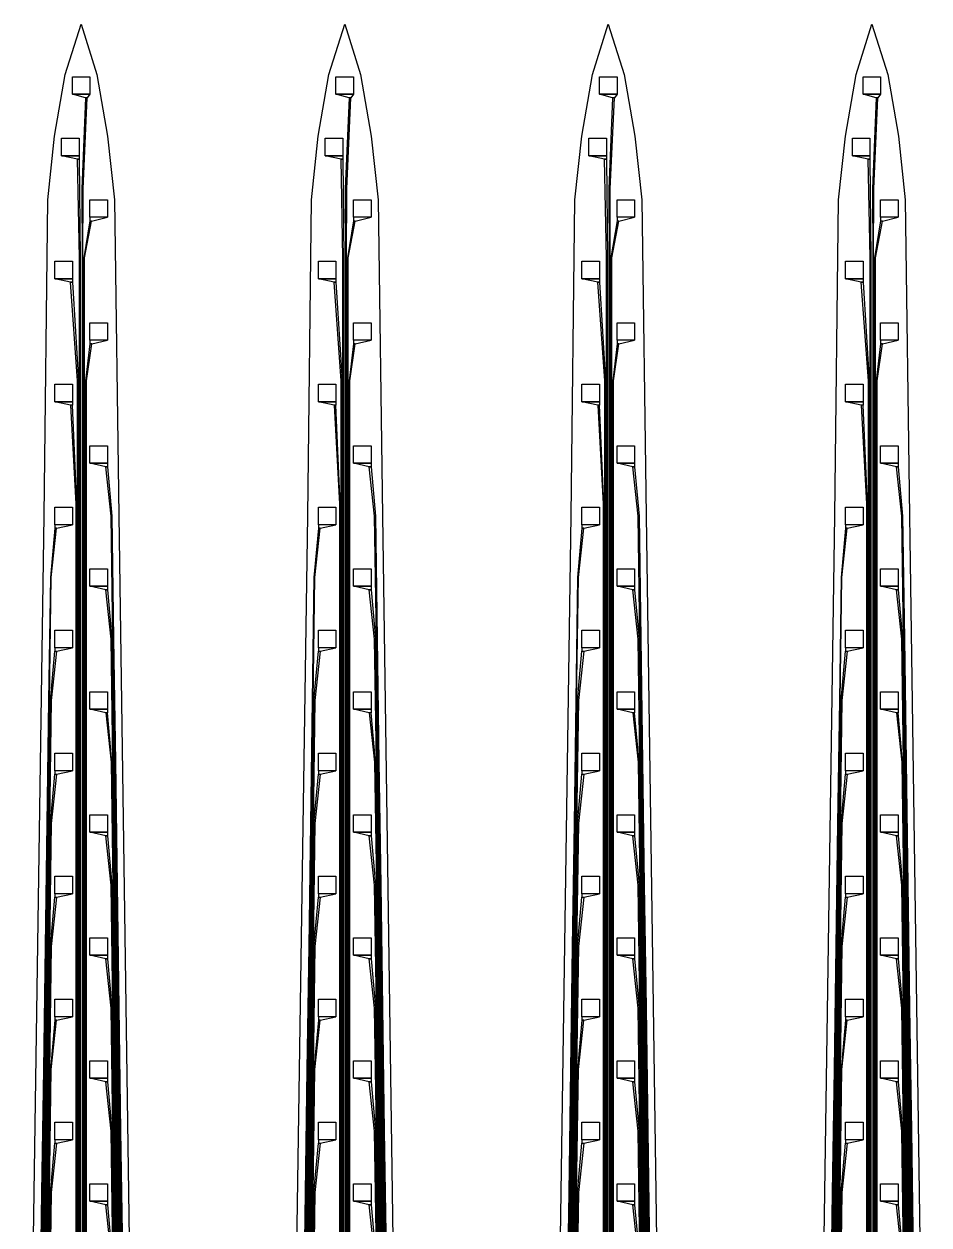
# Model space of a CAD drawing. Header units: inches. Extents: x 106592 to 209533, y 57057 to 74911.
# Drawn here: x 167064 to 167579, y 70624 to 71307 of the extents above; entities that cross this region are included whole.
import ezdxf

# ---------------------------------------------------------------- set-up
doc = ezdxf.new("R2010")
doc.units = ezdxf.units.IN
doc.header["$MEASUREMENT"] = 0
for name, color, linetype in [('metal', 221, 'Continuous'), ('nitride window', 40, 'Continuous'), ('profile', 140, 'Continuous')]:
    doc.layers.add(name, color=color, linetype=linetype)

msp = doc.modelspace()

# ---------------------------------------------------------------- linework, layer by layer
at = {"layer": 'metal'}
for points in [[(167091.47, 71267.37), (167091.47, 71277.37), (167101.47, 71277.37), (167101.47, 71267.37)], [(167241.47, 71267.37), (167241.47, 71277.37), (167251.47, 71277.37), (167251.47, 71267.37)], [(167391.47, 71267.37), (167391.47, 71277.37), (167401.47, 71277.37), (167401.47, 71267.37)], [(167541.47, 71267.37), (167541.47, 71277.37), (167551.47, 71277.37), (167551.47, 71267.37)], [(167098.93, 71265.37), (167091.47, 71267.37), (167101.47, 71267.37), (167099.93, 71265.37)], [(167097.77, 70130.37), (167097.47, 70160.36), (167097.47, 71034.37), (167097.47, 71104.37), (167097.47, 71174.37), (167097.61, 71213.48), (167099.93, 71265.37), (167098.93, 71265.37), (167096.81, 71213.48), (167096.97, 71174.37), (167096.97, 71104.37), (167096.97, 71034.37), (167096.97, 70160.36), (167096.87, 70130.37)], [(167248.93, 71265.37), (167241.47, 71267.37), (167251.47, 71267.37), (167249.93, 71265.37)], [(167247.77, 70130.37), (167247.47, 70160.36), (167247.47, 71034.37), (167247.47, 71104.37), (167247.47, 71174.37), (167247.61, 71213.48), (167249.93, 71265.37), (167248.93, 71265.37), (167246.81, 71213.48), (167246.97, 71174.37), (167246.97, 71104.37), (167246.97, 71034.37), (167246.97, 70160.36), (167246.87, 70130.37)], [(167398.93, 71265.37), (167391.47, 71267.37), (167401.47, 71267.37), (167399.93, 71265.37)], [(167397.77, 70130.37), (167397.47, 70160.36), (167397.47, 71034.37), (167397.47, 71104.37), (167397.47, 71174.37), (167397.61, 71213.48), (167399.93, 71265.37), (167398.93, 71265.37), (167396.81, 71213.48), (167396.97, 71174.37), (167396.97, 71104.37), (167396.97, 71034.37), (167396.97, 70160.36), (167396.87, 70130.37)], [(167548.93, 71265.37), (167541.47, 71267.37), (167551.47, 71267.37), (167549.93, 71265.37)], [(167547.77, 70130.37), (167547.47, 70160.36), (167547.47, 71034.37), (167547.47, 71104.37), (167547.47, 71174.37), (167547.61, 71213.48), (167549.93, 71265.37), (167548.93, 71265.37), (167546.81, 71213.48), (167546.97, 71174.37), (167546.97, 71104.37), (167546.97, 71034.37), (167546.97, 70160.36), (167546.87, 70130.37)], [(167085.37, 71232.37), (167085.37, 71242.37), (167095.37, 71242.37), (167095.37, 71232.37)], [(167235.37, 71232.37), (167235.37, 71242.37), (167245.37, 71242.37), (167245.37, 71232.37)], [(167385.37, 71232.37), (167385.37, 71242.37), (167395.37, 71242.37), (167395.37, 71232.37)], [(167535.37, 71232.37), (167535.37, 71242.37), (167545.37, 71242.37), (167545.37, 71232.37)], [(167094.37, 71230.5), (167085.37, 71232.37), (167095.37, 71232.37), (167095.37, 71230.5)], [(167095.07, 70130.37), (167095.47, 70160.36), (167095.47, 71034.37), (167095.47, 71104.37), (167095.47, 71174.36), (167094.37, 71230.5), (167095.37, 71230.5), (167095.97, 71174.37), (167095.97, 71104.37), (167095.97, 71034.37), (167095.97, 70160.36), (167095.97, 70130.37)], [(167244.37, 71230.5), (167235.37, 71232.37), (167245.37, 71232.37), (167245.37, 71230.5)], [(167245.07, 70130.37), (167245.47, 70160.36), (167245.47, 71034.37), (167245.47, 71104.37), (167245.47, 71174.36), (167244.37, 71230.5), (167245.37, 71230.5), (167245.97, 71174.37), (167245.97, 71104.37), (167245.97, 71034.37), (167245.97, 70160.36), (167245.97, 70130.37)], [(167394.37, 71230.5), (167385.37, 71232.37), (167395.37, 71232.37), (167395.37, 71230.5)], [(167395.07, 70130.37), (167395.47, 70160.36), (167395.47, 71034.37), (167395.47, 71104.37), (167395.47, 71174.36), (167394.37, 71230.5), (167395.37, 71230.5), (167395.97, 71174.37), (167395.97, 71104.37), (167395.97, 71034.37), (167395.97, 70160.36), (167395.97, 70130.37)], [(167544.37, 71230.5), (167535.37, 71232.37), (167545.37, 71232.37), (167545.37, 71230.5)], [(167545.07, 70130.37), (167545.47, 70160.36), (167545.47, 71034.37), (167545.47, 71104.37), (167545.47, 71174.36), (167544.37, 71230.5), (167545.37, 71230.5), (167545.97, 71174.37), (167545.97, 71104.37), (167545.97, 71034.37), (167545.97, 70160.36), (167545.97, 70130.37)], [(167101.47, 71197.37), (167101.47, 71207.37), (167111.47, 71207.37), (167111.47, 71197.37)], [(167251.47, 71197.37), (167251.47, 71207.37), (167261.47, 71207.37), (167261.47, 71197.37)], [(167401.47, 71197.37), (167401.47, 71207.37), (167411.47, 71207.37), (167411.47, 71197.37)], [(167551.47, 71197.37), (167551.47, 71207.37), (167561.47, 71207.37), (167561.47, 71197.37)], [(167099.57, 70130.37), (167098.47, 70160.36), (167098.47, 71034.37), (167098.47, 71104.37), (167098.47, 71174.3), (167102.46, 71195.23), (167101.47, 71195.37), (167097.97, 71174.37), (167097.97, 71104.37), (167097.97, 71034.37), (167097.97, 70160.36), (167098.67, 70130.37)], [(167102.46, 71195.23), (167111.47, 71197.37), (167101.47, 71197.37), (167101.47, 71195.37)], [(167249.57, 70130.37), (167248.47, 70160.36), (167248.47, 71034.37), (167248.47, 71104.37), (167248.47, 71174.3), (167252.46, 71195.23), (167251.47, 71195.37), (167247.97, 71174.37), (167247.97, 71104.37), (167247.97, 71034.37), (167247.97, 70160.36), (167248.67, 70130.37)], [(167252.46, 71195.23), (167261.47, 71197.37), (167251.47, 71197.37), (167251.47, 71195.37)], [(167399.57, 70130.37), (167398.47, 70160.36), (167398.47, 71034.37), (167398.47, 71104.37), (167398.47, 71174.3), (167402.46, 71195.23), (167401.47, 71195.37), (167397.97, 71174.37), (167397.97, 71104.37), (167397.97, 71034.37), (167397.97, 70160.36), (167398.67, 70130.37)], [(167402.46, 71195.23), (167411.47, 71197.37), (167401.47, 71197.37), (167401.47, 71195.37)], [(167549.57, 70130.37), (167548.47, 70160.36), (167548.47, 71034.37), (167548.47, 71104.37), (167548.47, 71174.3), (167552.46, 71195.23), (167551.47, 71195.37), (167547.97, 71174.37), (167547.97, 71104.37), (167547.97, 71034.37), (167547.97, 70160.36), (167548.67, 70130.37)], [(167552.46, 71195.23), (167561.47, 71197.37), (167551.47, 71197.37), (167551.47, 71195.37)], [(167091.47, 71172.37), (167091.47, 71162.37), (167081.47, 71162.37), (167081.47, 71172.37)], [(167241.47, 71172.37), (167241.47, 71162.37), (167231.47, 71162.37), (167231.47, 71172.37)], [(167391.47, 71172.37), (167391.47, 71162.37), (167381.47, 71162.37), (167381.47, 71172.37)], [(167541.47, 71172.37), (167541.47, 71162.37), (167531.47, 71162.37), (167531.47, 71172.37)], [(167090.47, 71160.37), (167081.47, 71162.37), (167091.47, 71162.37), (167091.47, 71160.37)], [(167093.27, 70130.37), (167094.47, 70160.36), (167094.47, 71034.37), (167094.48, 71104.32), (167090.47, 71160.37), (167091.47, 71160.37), (167094.97, 71104.37), (167094.97, 71034.37), (167094.97, 70160.36), (167094.17, 70130.37)], [(167240.47, 71160.37), (167231.47, 71162.37), (167241.47, 71162.37), (167241.47, 71160.37)], [(167243.27, 70130.37), (167244.47, 70160.36), (167244.47, 71034.37), (167244.48, 71104.32), (167240.47, 71160.37), (167241.47, 71160.37), (167244.97, 71104.37), (167244.97, 71034.37), (167244.97, 70160.36), (167244.17, 70130.37)], [(167390.47, 71160.37), (167381.47, 71162.37), (167391.47, 71162.37), (167391.47, 71160.37)], [(167393.27, 70130.37), (167394.47, 70160.36), (167394.47, 71034.37), (167394.48, 71104.32), (167390.47, 71160.37), (167391.47, 71160.37), (167394.97, 71104.37), (167394.97, 71034.37), (167394.97, 70160.36), (167394.17, 70130.37)], [(167540.47, 71160.37), (167531.47, 71162.37), (167541.47, 71162.37), (167541.47, 71160.37)], [(167543.27, 70130.37), (167544.47, 70160.36), (167544.47, 71034.37), (167544.48, 71104.32), (167540.47, 71160.37), (167541.47, 71160.37), (167544.97, 71104.37), (167544.97, 71034.37), (167544.97, 70160.36), (167544.17, 70130.37)], [(167101.47, 71127.37), (167101.47, 71137.37), (167111.47, 71137.37), (167111.47, 71127.37)], [(167251.47, 71127.37), (167251.47, 71137.37), (167261.47, 71137.37), (167261.47, 71127.37)], [(167401.47, 71127.37), (167401.47, 71137.37), (167411.47, 71137.37), (167411.47, 71127.37)], [(167551.47, 71127.37), (167551.47, 71137.37), (167561.47, 71137.37), (167561.47, 71127.37)], [(167101.37, 70130.37), (167099.47, 70160.36), (167099.47, 71034.37), (167099.46, 71104.26), (167102.47, 71125.37), (167101.47, 71125.37), (167098.97, 71104.37), (167098.97, 71034.37), (167098.97, 70160.36), (167100.47, 70130.37)], [(167102.47, 71125.37), (167111.47, 71127.37), (167101.47, 71127.37), (167101.47, 71125.37)], [(167251.37, 70130.37), (167249.47, 70160.36), (167249.47, 71034.37), (167249.46, 71104.26), (167252.47, 71125.37), (167251.47, 71125.37), (167248.97, 71104.37), (167248.97, 71034.37), (167248.97, 70160.36), (167250.47, 70130.37)], [(167252.47, 71125.37), (167261.47, 71127.37), (167251.47, 71127.37), (167251.47, 71125.37)], [(167401.37, 70130.37), (167399.47, 70160.36), (167399.47, 71034.37), (167399.46, 71104.26), (167402.47, 71125.37), (167401.47, 71125.37), (167398.97, 71104.37), (167398.97, 71034.37), (167398.97, 70160.36), (167400.47, 70130.37)], [(167402.47, 71125.37), (167411.47, 71127.37), (167401.47, 71127.37), (167401.47, 71125.37)], [(167551.37, 70130.37), (167549.47, 70160.36), (167549.47, 71034.37), (167549.46, 71104.26), (167552.47, 71125.37), (167551.47, 71125.37), (167548.97, 71104.37), (167548.97, 71034.37), (167548.97, 70160.36), (167550.47, 70130.37)], [(167552.47, 71125.37), (167561.47, 71127.37), (167551.47, 71127.37), (167551.47, 71125.37)], [(167081.47, 71092.37), (167081.47, 71102.37), (167091.47, 71102.37), (167091.47, 71092.37)], [(167231.47, 71092.37), (167231.47, 71102.37), (167241.47, 71102.37), (167241.47, 71092.37)], [(167381.47, 71092.37), (167381.47, 71102.37), (167391.47, 71102.37), (167391.47, 71092.37)], [(167531.47, 71092.37), (167531.47, 71102.37), (167541.47, 71102.37), (167541.47, 71092.37)], [(167090.47, 71090.37), (167081.47, 71092.37), (167091.47, 71092.37), (167091.47, 71090.37)], [(167240.47, 71090.37), (167231.47, 71092.37), (167241.47, 71092.37), (167241.47, 71090.37)], [(167390.47, 71090.37), (167381.47, 71092.37), (167391.47, 71092.37), (167391.47, 71090.37)], [(167540.47, 71090.37), (167531.47, 71092.37), (167541.47, 71092.37), (167541.47, 71090.37)], [(167092.37, 70130.37), (167093.97, 70160.36), (167093.97, 71034.37), (167091.47, 71090.37), (167090.47, 71090.37), (167093.48, 71034.32), (167093.47, 70160.36), (167091.47, 70130.37)], [(167242.37, 70130.37), (167243.97, 70160.36), (167243.97, 71034.37), (167241.47, 71090.37), (167240.47, 71090.37), (167243.48, 71034.32), (167243.47, 70160.36), (167241.47, 70130.37)], [(167392.37, 70130.37), (167393.97, 70160.36), (167393.97, 71034.37), (167391.47, 71090.37), (167390.47, 71090.37), (167393.48, 71034.32), (167393.47, 70160.36), (167391.47, 70130.37)], [(167542.37, 70130.37), (167543.97, 70160.36), (167543.97, 71034.37), (167541.47, 71090.37), (167540.47, 71090.37), (167543.48, 71034.32), (167543.47, 70160.36), (167541.47, 70130.37)], [(167101.47, 71057.37), (167101.47, 71067.37), (167111.47, 71067.37), (167111.47, 71057.37)], [(167251.47, 71057.37), (167251.47, 71067.37), (167261.47, 71067.37), (167261.47, 71057.37)], [(167401.47, 71057.37), (167401.47, 71067.37), (167411.47, 71067.37), (167411.47, 71057.37)], [(167551.47, 71057.37), (167551.47, 71067.37), (167561.47, 71067.37), (167561.47, 71057.37)], [(167110.47, 71055.37), (167101.47, 71057.37), (167111.47, 71057.37), (167111.47, 71055.37)], [(167260.47, 71055.37), (167251.47, 71057.37), (167261.47, 71057.37), (167261.47, 71055.37)], [(167410.47, 71055.37), (167401.47, 71057.37), (167411.47, 71057.37), (167411.47, 71055.37)], [(167560.47, 71055.37), (167551.47, 71057.37), (167561.47, 71057.37), (167561.47, 71055.37)], [(167081.47, 71022.37), (167081.47, 71032.37), (167091.47, 71032.37), (167091.47, 71022.37)], [(167231.47, 71022.37), (167231.47, 71032.37), (167241.47, 71032.37), (167241.47, 71022.37)], [(167381.47, 71022.37), (167381.47, 71032.37), (167391.47, 71032.37), (167391.47, 71022.37)], [(167531.47, 71022.37), (167531.47, 71032.37), (167541.47, 71032.37), (167541.47, 71022.37)], [(167082.47, 71020.37), (167091.47, 71022.37), (167081.47, 71022.37), (167081.47, 71020.37)], [(167232.47, 71020.37), (167241.47, 71022.37), (167231.47, 71022.37), (167231.47, 71020.37)], [(167382.47, 71020.37), (167391.47, 71022.37), (167381.47, 71022.37), (167381.47, 71020.37)], [(167532.47, 71020.37), (167541.47, 71022.37), (167531.47, 71022.37), (167531.47, 71020.37)], [(167101.47, 70987.37), (167101.47, 70997.37), (167111.47, 70997.37), (167111.47, 70987.37)], [(167251.47, 70987.37), (167251.47, 70997.37), (167261.47, 70997.37), (167261.47, 70987.37)], [(167401.47, 70987.37), (167401.47, 70997.37), (167411.47, 70997.37), (167411.47, 70987.37)], [(167551.47, 70987.37), (167551.47, 70997.37), (167561.47, 70997.37), (167561.47, 70987.37)], [(167110.47, 70985.37), (167101.47, 70987.37), (167111.47, 70987.37), (167111.47, 70985.37)], [(167260.47, 70985.37), (167251.47, 70987.37), (167261.47, 70987.37), (167261.47, 70985.37)], [(167410.47, 70985.37), (167401.47, 70987.37), (167411.47, 70987.37), (167411.47, 70985.37)], [(167560.47, 70985.37), (167551.47, 70987.37), (167561.47, 70987.37), (167561.47, 70985.37)], [(167081.47, 70952.37), (167081.47, 70962.37), (167091.47, 70962.37), (167091.47, 70952.37)], [(167231.47, 70952.37), (167231.47, 70962.37), (167241.47, 70962.37), (167241.47, 70952.37)], [(167381.47, 70952.37), (167381.47, 70962.37), (167391.47, 70962.37), (167391.47, 70952.37)], [(167531.47, 70952.37), (167531.47, 70962.37), (167541.47, 70962.37), (167541.47, 70952.37)], [(167082.47, 70950.37), (167091.47, 70952.37), (167081.47, 70952.37), (167081.47, 70950.37)], [(167232.47, 70950.37), (167241.47, 70952.37), (167231.47, 70952.37), (167231.47, 70950.37)], [(167382.47, 70950.37), (167391.47, 70952.37), (167381.47, 70952.37), (167381.47, 70950.37)], [(167532.47, 70950.37), (167541.47, 70952.37), (167531.47, 70952.37), (167531.47, 70950.37)], [(167101.47, 70917.37), (167101.47, 70927.37), (167111.47, 70927.37), (167111.47, 70917.37)], [(167251.47, 70917.37), (167251.47, 70927.37), (167261.47, 70927.37), (167261.47, 70917.37)], [(167401.47, 70917.37), (167401.47, 70927.37), (167411.47, 70927.37), (167411.47, 70917.37)], [(167551.47, 70917.37), (167551.47, 70927.37), (167561.47, 70927.37), (167561.47, 70917.37)], [(167110.47, 70915.37), (167101.47, 70917.37), (167111.47, 70917.37), (167111.47, 70915.37)], [(167260.47, 70915.37), (167251.47, 70917.37), (167261.47, 70917.37), (167261.47, 70915.37)], [(167410.47, 70915.37), (167401.47, 70917.37), (167411.47, 70917.37), (167411.47, 70915.37)], [(167560.47, 70915.37), (167551.47, 70917.37), (167561.47, 70917.37), (167561.47, 70915.37)], [(167081.47, 70882.37), (167081.47, 70892.37), (167091.47, 70892.37), (167091.47, 70882.37)], [(167231.47, 70882.37), (167231.47, 70892.37), (167241.47, 70892.37), (167241.47, 70882.37)], [(167381.47, 70882.37), (167381.47, 70892.37), (167391.47, 70892.37), (167391.47, 70882.37)], [(167531.47, 70882.37), (167531.47, 70892.37), (167541.47, 70892.37), (167541.47, 70882.37)], [(167082.47, 70880.37), (167091.47, 70882.37), (167081.47, 70882.37), (167081.47, 70880.37)], [(167232.47, 70880.37), (167241.47, 70882.37), (167231.47, 70882.37), (167231.47, 70880.37)], [(167382.47, 70880.37), (167391.47, 70882.37), (167381.47, 70882.37), (167381.47, 70880.37)], [(167532.47, 70880.37), (167541.47, 70882.37), (167531.47, 70882.37), (167531.47, 70880.37)], [(167101.47, 70847.37), (167101.47, 70857.37), (167111.47, 70857.37), (167111.47, 70847.37)], [(167251.47, 70847.37), (167251.47, 70857.37), (167261.47, 70857.37), (167261.47, 70847.37)], [(167401.47, 70847.37), (167401.47, 70857.37), (167411.47, 70857.37), (167411.47, 70847.37)], [(167551.47, 70847.37), (167551.47, 70857.37), (167561.47, 70857.37), (167561.47, 70847.37)], [(167110.47, 70845.37), (167101.47, 70847.37), (167111.47, 70847.37), (167111.47, 70845.37)], [(167260.47, 70845.37), (167251.47, 70847.37), (167261.47, 70847.37), (167261.47, 70845.37)], [(167410.47, 70845.37), (167401.47, 70847.37), (167411.47, 70847.37), (167411.47, 70845.37)], [(167560.47, 70845.37), (167551.47, 70847.37), (167561.47, 70847.37), (167561.47, 70845.37)], [(167081.47, 70812.37), (167081.47, 70822.37), (167091.47, 70822.37), (167091.47, 70812.37)], [(167231.47, 70812.37), (167231.47, 70822.37), (167241.47, 70822.37), (167241.47, 70812.37)], [(167381.47, 70812.37), (167381.47, 70822.37), (167391.47, 70822.37), (167391.47, 70812.37)], [(167531.47, 70812.37), (167531.47, 70822.37), (167541.47, 70822.37), (167541.47, 70812.37)], [(167082.47, 70810.37), (167091.47, 70812.37), (167081.47, 70812.37), (167081.47, 70810.37)], [(167232.47, 70810.37), (167241.47, 70812.37), (167231.47, 70812.37), (167231.47, 70810.37)], [(167382.47, 70810.37), (167391.47, 70812.37), (167381.47, 70812.37), (167381.47, 70810.37)], [(167532.47, 70810.37), (167541.47, 70812.37), (167531.47, 70812.37), (167531.47, 70810.37)], [(167073.47, 70130.37), (167070.98, 70157.76), (167070.97, 70222.37), (167071.97, 70292.37), (167072.97, 70362.37), (167073.97, 70432.37), (167074.97, 70502.37), (167075.97, 70572.37), (167076.97, 70642.37), (167077.97, 70712.37), (167078.97, 70782.37), (167081.47, 70810.37), (167082.47, 70810.37), (167079.47, 70782.3), (167078.47, 70712.37), (167077.47, 70642.37), (167076.47, 70572.37), (167075.47, 70502.37), (167074.47, 70432.37), (167073.47, 70362.37), (167072.47, 70292.37), (167071.47, 70222.37), (167071.48, 70157.92), (167074.37, 70130.37)], [(167223.47, 70130.37), (167220.98, 70157.76), (167220.97, 70222.37), (167221.97, 70292.37), (167222.97, 70362.37), (167223.97, 70432.37), (167224.97, 70502.37), (167225.97, 70572.37), (167226.97, 70642.37), (167227.97, 70712.37), (167228.97, 70782.37), (167231.47, 70810.37), (167232.47, 70810.37), (167229.47, 70782.3), (167228.47, 70712.37), (167227.47, 70642.37), (167226.47, 70572.37), (167225.47, 70502.37), (167224.47, 70432.37), (167223.47, 70362.37), (167222.47, 70292.37), (167221.47, 70222.37), (167221.48, 70157.92), (167224.37, 70130.37)], [(167373.47, 70130.37), (167370.98, 70157.76), (167370.97, 70222.37), (167371.97, 70292.37), (167372.97, 70362.37), (167373.97, 70432.37), (167374.97, 70502.37), (167375.97, 70572.37), (167376.97, 70642.37), (167377.97, 70712.37), (167378.97, 70782.37), (167381.47, 70810.37), (167382.47, 70810.37), (167379.47, 70782.3), (167378.47, 70712.37), (167377.47, 70642.37), (167376.47, 70572.37), (167375.47, 70502.37), (167374.47, 70432.37), (167373.47, 70362.37), (167372.47, 70292.37), (167371.47, 70222.37), (167371.48, 70157.92), (167374.37, 70130.37)], [(167523.47, 70130.37), (167520.98, 70157.76), (167520.97, 70222.37), (167521.97, 70292.37), (167522.97, 70362.37), (167523.97, 70432.37), (167524.97, 70502.37), (167525.97, 70572.37), (167526.97, 70642.37), (167527.97, 70712.37), (167528.97, 70782.37), (167531.47, 70810.37), (167532.47, 70810.37), (167529.47, 70782.3), (167528.47, 70712.37), (167527.47, 70642.37), (167526.47, 70572.37), (167525.47, 70502.37), (167524.47, 70432.37), (167523.47, 70362.37), (167522.47, 70292.37), (167521.47, 70222.37), (167521.48, 70157.92), (167524.37, 70130.37)], [(167101.47, 70777.37), (167101.47, 70787.37), (167111.47, 70787.37), (167111.47, 70777.37)], [(167251.47, 70777.37), (167251.47, 70787.37), (167261.47, 70787.37), (167261.47, 70777.37)], [(167401.47, 70777.37), (167401.47, 70787.37), (167411.47, 70787.37), (167411.47, 70777.37)], [(167551.47, 70777.37), (167551.47, 70787.37), (167561.47, 70787.37), (167561.47, 70777.37)], [(167110.47, 70775.37), (167101.47, 70777.37), (167111.47, 70777.37), (167111.47, 70775.37)], [(167260.47, 70775.37), (167251.47, 70777.37), (167261.47, 70777.37), (167261.47, 70775.37)], [(167410.47, 70775.37), (167401.47, 70777.37), (167411.47, 70777.37), (167411.47, 70775.37)], [(167560.47, 70775.37), (167551.47, 70777.37), (167561.47, 70777.37), (167561.47, 70775.37)], [(167116.67, 70130.37), (167120.47, 70158.2), (167120.47, 70215.37), (167120.47, 70257.37), (167119.47, 70327.37), (167118.47, 70397.37), (167117.47, 70467.37), (167116.47, 70537.37), (167115.47, 70607.37), (167114.47, 70677.37), (167113.48, 70747.3), (167110.47, 70775.37), (167111.47, 70775.37), (167113.97, 70747.37), (167114.97, 70677.37), (167115.97, 70607.37), (167116.97, 70537.37), (167117.97, 70467.37), (167118.97, 70397.37), (167119.97, 70327.37), (167120.97, 70257.37), (167120.97, 70215.37), (167120.97, 70158.05), (167117.57, 70130.37)], [(167266.67, 70130.37), (167270.47, 70158.2), (167270.47, 70215.37), (167270.47, 70257.37), (167269.47, 70327.37), (167268.47, 70397.37), (167267.47, 70467.37), (167266.47, 70537.37), (167265.47, 70607.37), (167264.47, 70677.37), (167263.48, 70747.3), (167260.47, 70775.37), (167261.47, 70775.37), (167263.97, 70747.37), (167264.97, 70677.37), (167265.97, 70607.37), (167266.97, 70537.37), (167267.97, 70467.37), (167268.97, 70397.37), (167269.97, 70327.37), (167270.97, 70257.37), (167270.97, 70215.37), (167270.97, 70158.05), (167267.57, 70130.37)], [(167416.67, 70130.37), (167420.47, 70158.2), (167420.47, 70215.37), (167420.47, 70257.37), (167419.47, 70327.37), (167418.47, 70397.37), (167417.47, 70467.37), (167416.47, 70537.37), (167415.47, 70607.37), (167414.47, 70677.37), (167413.48, 70747.3), (167410.47, 70775.37), (167411.47, 70775.37), (167413.97, 70747.37), (167414.97, 70677.37), (167415.97, 70607.37), (167416.97, 70537.37), (167417.97, 70467.37), (167418.97, 70397.37), (167419.97, 70327.37), (167420.97, 70257.37), (167420.97, 70215.37), (167420.97, 70158.05), (167417.57, 70130.37)], [(167566.67, 70130.37), (167570.47, 70158.2), (167570.47, 70215.37), (167570.47, 70257.37), (167569.47, 70327.37), (167568.47, 70397.37), (167567.47, 70467.37), (167566.47, 70537.37), (167565.47, 70607.37), (167564.47, 70677.37), (167563.48, 70747.3), (167560.47, 70775.37), (167561.47, 70775.37), (167563.97, 70747.37), (167564.97, 70677.37), (167565.97, 70607.37), (167566.97, 70537.37), (167567.97, 70467.37), (167568.97, 70397.37), (167569.97, 70327.37), (167570.97, 70257.37), (167570.97, 70215.37), (167570.97, 70158.05), (167567.57, 70130.37)], [(167081.47, 70742.37), (167081.47, 70752.37), (167091.47, 70752.37), (167091.47, 70742.37)], [(167231.47, 70742.37), (167231.47, 70752.37), (167241.47, 70752.37), (167241.47, 70742.37)], [(167381.47, 70742.37), (167381.47, 70752.37), (167391.47, 70752.37), (167391.47, 70742.37)], [(167531.47, 70742.37), (167531.47, 70752.37), (167541.47, 70752.37), (167541.47, 70742.37)], [(167082.47, 70740.37), (167091.47, 70742.37), (167081.47, 70742.37), (167081.47, 70740.37)], [(167232.47, 70740.37), (167241.47, 70742.37), (167231.47, 70742.37), (167231.47, 70740.37)], [(167382.47, 70740.37), (167391.47, 70742.37), (167381.47, 70742.37), (167381.47, 70740.37)], [(167532.47, 70740.37), (167541.47, 70742.37), (167531.47, 70742.37), (167531.47, 70740.37)], [(167076.17, 70130.37), (167072.48, 70158.22), (167072.47, 70222.37), (167073.47, 70292.37), (167074.47, 70362.37), (167075.47, 70432.37), (167076.47, 70502.37), (167077.47, 70572.37), (167078.47, 70642.37), (167079.47, 70712.3), (167082.47, 70740.37), (167081.47, 70740.37), (167078.97, 70712.37), (167077.97, 70642.37), (167076.97, 70572.37), (167075.97, 70502.37), (167074.97, 70432.37), (167073.97, 70362.37), (167072.97, 70292.37), (167071.97, 70222.37), (167071.98, 70158.07), (167075.27, 70130.37)], [(167226.17, 70130.37), (167222.48, 70158.22), (167222.47, 70222.37), (167223.47, 70292.37), (167224.47, 70362.37), (167225.47, 70432.37), (167226.47, 70502.37), (167227.47, 70572.37), (167228.47, 70642.37), (167229.47, 70712.3), (167232.47, 70740.37), (167231.47, 70740.37), (167228.97, 70712.37), (167227.97, 70642.37), (167226.97, 70572.37), (167225.97, 70502.37), (167224.97, 70432.37), (167223.97, 70362.37), (167222.97, 70292.37), (167221.97, 70222.37), (167221.98, 70158.07), (167225.27, 70130.37)], [(167376.17, 70130.37), (167372.48, 70158.22), (167372.47, 70222.37), (167373.47, 70292.37), (167374.47, 70362.37), (167375.47, 70432.37), (167376.47, 70502.37), (167377.47, 70572.37), (167378.47, 70642.37), (167379.47, 70712.3), (167382.47, 70740.37), (167381.47, 70740.37), (167378.97, 70712.37), (167377.97, 70642.37), (167376.97, 70572.37), (167375.97, 70502.37), (167374.97, 70432.37), (167373.97, 70362.37), (167372.97, 70292.37), (167371.97, 70222.37), (167371.98, 70158.07), (167375.27, 70130.37)], [(167526.17, 70130.37), (167522.48, 70158.22), (167522.47, 70222.37), (167523.47, 70292.37), (167524.47, 70362.37), (167525.47, 70432.37), (167526.47, 70502.37), (167527.47, 70572.37), (167528.47, 70642.37), (167529.47, 70712.3), (167532.47, 70740.37), (167531.47, 70740.37), (167528.97, 70712.37), (167527.97, 70642.37), (167526.97, 70572.37), (167525.97, 70502.37), (167524.97, 70432.37), (167523.97, 70362.37), (167522.97, 70292.37), (167521.97, 70222.37), (167521.98, 70158.07), (167525.27, 70130.37)], [(167101.47, 70707.37), (167101.47, 70717.37), (167111.47, 70717.37), (167111.47, 70707.37)], [(167251.47, 70707.37), (167251.47, 70717.37), (167261.47, 70717.37), (167261.47, 70707.37)], [(167401.47, 70707.37), (167401.47, 70717.37), (167411.47, 70717.37), (167411.47, 70707.37)], [(167551.47, 70707.37), (167551.47, 70717.37), (167561.47, 70717.37), (167561.47, 70707.37)], [(167110.47, 70705.37), (167101.47, 70707.37), (167111.47, 70707.37), (167111.47, 70705.37)], [(167114.87, 70130.37), (167119.47, 70158.51), (167119.47, 70215.37), (167119.47, 70257.37), (167118.47, 70327.37), (167117.47, 70397.37), (167116.47, 70467.37), (167115.47, 70537.37), (167114.47, 70607.37), (167113.48, 70677.3), (167110.47, 70705.37), (167111.47, 70705.37), (167113.97, 70677.37), (167114.97, 70607.37), (167115.97, 70537.37), (167116.97, 70467.37), (167117.97, 70397.37), (167118.97, 70327.37), (167119.97, 70257.37), (167119.97, 70215.37), (167119.97, 70158.36), (167115.77, 70130.37)], [(167260.47, 70705.37), (167251.47, 70707.37), (167261.47, 70707.37), (167261.47, 70705.37)], [(167264.87, 70130.37), (167269.47, 70158.51), (167269.47, 70215.37), (167269.47, 70257.37), (167268.47, 70327.37), (167267.47, 70397.37), (167266.47, 70467.37), (167265.47, 70537.37), (167264.47, 70607.37), (167263.48, 70677.3), (167260.47, 70705.37), (167261.47, 70705.37), (167263.97, 70677.37), (167264.97, 70607.37), (167265.97, 70537.37), (167266.97, 70467.37), (167267.97, 70397.37), (167268.97, 70327.37), (167269.97, 70257.37), (167269.97, 70215.37), (167269.97, 70158.36), (167265.77, 70130.37)], [(167410.47, 70705.37), (167401.47, 70707.37), (167411.47, 70707.37), (167411.47, 70705.37)], [(167414.87, 70130.37), (167419.47, 70158.51), (167419.47, 70215.37), (167419.47, 70257.37), (167418.47, 70327.37), (167417.47, 70397.37), (167416.47, 70467.37), (167415.47, 70537.37), (167414.47, 70607.37), (167413.48, 70677.3), (167410.47, 70705.37), (167411.47, 70705.37), (167413.97, 70677.37), (167414.97, 70607.37), (167415.97, 70537.37), (167416.97, 70467.37), (167417.97, 70397.37), (167418.97, 70327.37), (167419.97, 70257.37), (167419.97, 70215.37), (167419.97, 70158.36), (167415.77, 70130.37)], [(167560.47, 70705.37), (167551.47, 70707.37), (167561.47, 70707.37), (167561.47, 70705.37)], [(167564.87, 70130.37), (167569.47, 70158.51), (167569.47, 70215.37), (167569.47, 70257.37), (167568.47, 70327.37), (167567.47, 70397.37), (167566.47, 70467.37), (167565.47, 70537.37), (167564.47, 70607.37), (167563.48, 70677.3), (167560.47, 70705.37), (167561.47, 70705.37), (167563.97, 70677.37), (167564.97, 70607.37), (167565.97, 70537.37), (167566.97, 70467.37), (167567.97, 70397.37), (167568.97, 70327.37), (167569.97, 70257.37), (167569.97, 70215.37), (167569.97, 70158.36), (167565.77, 70130.37)], [(167081.47, 70672.37), (167081.47, 70682.37), (167091.47, 70682.37), (167091.47, 70672.37)], [(167231.47, 70672.37), (167231.47, 70682.37), (167241.47, 70682.37), (167241.47, 70672.37)], [(167381.47, 70672.37), (167381.47, 70682.37), (167391.47, 70682.37), (167391.47, 70672.37)], [(167531.47, 70672.37), (167531.47, 70682.37), (167541.47, 70682.37), (167541.47, 70672.37)], [(167077.07, 70130.37), (167072.98, 70158.37), (167072.97, 70222.37), (167073.97, 70292.37), (167074.97, 70362.37), (167075.97, 70432.37), (167076.97, 70502.37), (167077.97, 70572.37), (167078.97, 70642.37), (167081.47, 70670.37), (167082.47, 70670.37), (167079.47, 70642.3), (167078.47, 70572.37), (167077.47, 70502.37), (167076.47, 70432.37), (167075.47, 70362.37), (167074.47, 70292.37), (167073.47, 70222.37), (167073.48, 70158.53), (167077.97, 70130.37)], [(167082.47, 70670.37), (167091.47, 70672.37), (167081.47, 70672.37), (167081.47, 70670.37)], [(167227.07, 70130.37), (167222.98, 70158.37), (167222.97, 70222.37), (167223.97, 70292.37), (167224.97, 70362.37), (167225.97, 70432.37), (167226.97, 70502.37), (167227.97, 70572.37), (167228.97, 70642.37), (167231.47, 70670.37), (167232.47, 70670.37), (167229.47, 70642.3), (167228.47, 70572.37), (167227.47, 70502.37), (167226.47, 70432.37), (167225.47, 70362.37), (167224.47, 70292.37), (167223.47, 70222.37), (167223.48, 70158.53), (167227.97, 70130.37)], [(167232.47, 70670.37), (167241.47, 70672.37), (167231.47, 70672.37), (167231.47, 70670.37)], [(167377.07, 70130.37), (167372.98, 70158.37), (167372.97, 70222.37), (167373.97, 70292.37), (167374.97, 70362.37), (167375.97, 70432.37), (167376.97, 70502.37), (167377.97, 70572.37), (167378.97, 70642.37), (167381.47, 70670.37), (167382.47, 70670.37), (167379.47, 70642.3), (167378.47, 70572.37), (167377.47, 70502.37), (167376.47, 70432.37), (167375.47, 70362.37), (167374.47, 70292.37), (167373.47, 70222.37), (167373.48, 70158.53), (167377.97, 70130.37)], [(167382.47, 70670.37), (167391.47, 70672.37), (167381.47, 70672.37), (167381.47, 70670.37)], [(167527.07, 70130.37), (167522.98, 70158.37), (167522.97, 70222.37), (167523.97, 70292.37), (167524.97, 70362.37), (167525.97, 70432.37), (167526.97, 70502.37), (167527.97, 70572.37), (167528.97, 70642.37), (167531.47, 70670.37), (167532.47, 70670.37), (167529.47, 70642.3), (167528.47, 70572.37), (167527.47, 70502.37), (167526.47, 70432.37), (167525.47, 70362.37), (167524.47, 70292.37), (167523.47, 70222.37), (167523.48, 70158.53), (167527.97, 70130.37)], [(167532.47, 70670.37), (167541.47, 70672.37), (167531.47, 70672.37), (167531.47, 70670.37)], [(167101.47, 70637.37), (167101.47, 70647.37), (167111.47, 70647.37), (167111.47, 70637.37)], [(167251.47, 70637.37), (167251.47, 70647.37), (167261.47, 70647.37), (167261.47, 70637.37)], [(167401.47, 70637.37), (167401.47, 70647.37), (167411.47, 70647.37), (167411.47, 70637.37)], [(167551.47, 70637.37), (167551.47, 70647.37), (167561.47, 70647.37), (167561.47, 70637.37)], [(167110.47, 70635.37), (167101.47, 70637.37), (167111.47, 70637.37), (167111.47, 70635.37)], [(167113.07, 70130.37), (167118.47, 70158.82), (167118.47, 70215.37), (167118.47, 70257.37), (167117.47, 70327.37), (167116.47, 70397.37), (167115.47, 70467.37), (167114.47, 70537.37), (167113.48, 70607.3), (167110.47, 70635.37), (167111.47, 70635.37), (167113.97, 70607.37), (167114.97, 70537.37), (167115.97, 70467.37), (167116.97, 70397.37), (167117.97, 70327.37), (167118.97, 70257.37), (167118.97, 70215.37), (167118.97, 70158.66), (167113.97, 70130.37)], [(167260.47, 70635.37), (167251.47, 70637.37), (167261.47, 70637.37), (167261.47, 70635.37)], [(167263.07, 70130.37), (167268.47, 70158.82), (167268.47, 70215.37), (167268.47, 70257.37), (167267.47, 70327.37), (167266.47, 70397.37), (167265.47, 70467.37), (167264.47, 70537.37), (167263.48, 70607.3), (167260.47, 70635.37), (167261.47, 70635.37), (167263.97, 70607.37), (167264.97, 70537.37), (167265.97, 70467.37), (167266.97, 70397.37), (167267.97, 70327.37), (167268.97, 70257.37), (167268.97, 70215.37), (167268.97, 70158.66), (167263.97, 70130.37)], [(167410.47, 70635.37), (167401.47, 70637.37), (167411.47, 70637.37), (167411.47, 70635.37)], [(167413.07, 70130.37), (167418.47, 70158.82), (167418.47, 70215.37), (167418.47, 70257.37), (167417.47, 70327.37), (167416.47, 70397.37), (167415.47, 70467.37), (167414.47, 70537.37), (167413.48, 70607.3), (167410.47, 70635.37), (167411.47, 70635.37), (167413.97, 70607.37), (167414.97, 70537.37), (167415.97, 70467.37), (167416.97, 70397.37), (167417.97, 70327.37), (167418.97, 70257.37), (167418.97, 70215.37), (167418.97, 70158.66), (167413.97, 70130.37)], [(167560.47, 70635.37), (167551.47, 70637.37), (167561.47, 70637.37), (167561.47, 70635.37)], [(167563.07, 70130.37), (167568.47, 70158.82), (167568.47, 70215.37), (167568.47, 70257.37), (167567.47, 70327.37), (167566.47, 70397.37), (167565.47, 70467.37), (167564.47, 70537.37), (167563.48, 70607.3), (167560.47, 70635.37), (167561.47, 70635.37), (167563.97, 70607.37), (167564.97, 70537.37), (167565.97, 70467.37), (167566.97, 70397.37), (167567.97, 70327.37), (167568.97, 70257.37), (167568.97, 70215.37), (167568.97, 70158.66), (167563.97, 70130.37)]]:
    msp.add_lwpolyline(points, close=True, dxfattribs=at)
for points in [[(167119.47, 70607.37), (167118.47, 70677.37), (167117.47, 70747.37), (167116.47, 70817.37), (167115.47, 70887.37), (167114.47, 70957.37), (167113.48, 71027.3), (167110.47, 71055.37), (167111.47, 71055.37), (167113.97, 71027.37), (167114.97, 70957.37), (167115.97, 70887.37), (167116.97, 70817.37), (167117.97, 70747.37), (167118.97, 70677.37), (167119.97, 70607.37)], [(167269.47, 70607.37), (167268.47, 70677.37), (167267.47, 70747.37), (167266.47, 70817.37), (167265.47, 70887.37), (167264.47, 70957.37), (167263.48, 71027.3), (167260.47, 71055.37), (167261.47, 71055.37), (167263.97, 71027.37), (167264.97, 70957.37), (167265.97, 70887.37), (167266.97, 70817.37), (167267.97, 70747.37), (167268.97, 70677.37), (167269.97, 70607.37)], [(167419.47, 70607.37), (167418.47, 70677.37), (167417.47, 70747.37), (167416.47, 70817.37), (167415.47, 70887.37), (167414.47, 70957.37), (167413.48, 71027.3), (167410.47, 71055.37), (167411.47, 71055.37), (167413.97, 71027.37), (167414.97, 70957.37), (167415.97, 70887.37), (167416.97, 70817.37), (167417.97, 70747.37), (167418.97, 70677.37), (167419.97, 70607.37)], [(167569.47, 70607.37), (167568.47, 70677.37), (167567.47, 70747.37), (167566.47, 70817.37), (167565.47, 70887.37), (167564.47, 70957.37), (167563.48, 71027.3), (167560.47, 71055.37), (167561.47, 71055.37), (167563.97, 71027.37), (167564.97, 70957.37), (167565.97, 70887.37), (167566.97, 70817.37), (167567.97, 70747.37), (167568.97, 70677.37), (167569.97, 70607.37)], [(167073.47, 70572.37), (167074.47, 70642.37), (167075.47, 70712.37), (167076.47, 70782.37), (167077.47, 70852.37), (167078.47, 70922.37), (167079.47, 70992.3), (167082.47, 71020.37), (167081.47, 71020.37), (167078.97, 70992.37), (167077.97, 70922.37), (167076.97, 70852.37), (167075.97, 70782.37), (167074.97, 70712.37), (167073.97, 70642.37), (167072.97, 70572.37)], [(167223.47, 70572.37), (167224.47, 70642.37), (167225.47, 70712.37), (167226.47, 70782.37), (167227.47, 70852.37), (167228.47, 70922.37), (167229.47, 70992.3), (167232.47, 71020.37), (167231.47, 71020.37), (167228.97, 70992.37), (167227.97, 70922.37), (167226.97, 70852.37), (167225.97, 70782.37), (167224.97, 70712.37), (167223.97, 70642.37), (167222.97, 70572.37)], [(167373.47, 70572.37), (167374.47, 70642.37), (167375.47, 70712.37), (167376.47, 70782.37), (167377.47, 70852.37), (167378.47, 70922.37), (167379.47, 70992.3), (167382.47, 71020.37), (167381.47, 71020.37), (167378.97, 70992.37), (167377.97, 70922.37), (167376.97, 70852.37), (167375.97, 70782.37), (167374.97, 70712.37), (167373.97, 70642.37), (167372.97, 70572.37)], [(167523.47, 70572.37), (167524.47, 70642.37), (167525.47, 70712.37), (167526.47, 70782.37), (167527.47, 70852.37), (167528.47, 70922.37), (167529.47, 70992.3), (167532.47, 71020.37), (167531.47, 71020.37), (167528.97, 70992.37), (167527.97, 70922.37), (167526.97, 70852.37), (167525.97, 70782.37), (167524.97, 70712.37), (167523.97, 70642.37), (167522.97, 70572.37)], [(167118.47, 70607.37), (167117.47, 70677.37), (167116.47, 70747.37), (167115.47, 70817.37), (167114.47, 70887.37), (167113.48, 70957.3), (167110.47, 70985.37), (167111.47, 70985.37), (167113.97, 70957.37), (167114.97, 70887.37), (167115.97, 70817.37), (167116.97, 70747.37), (167117.97, 70677.37), (167118.97, 70607.37)], [(167268.47, 70607.37), (167267.47, 70677.37), (167266.47, 70747.37), (167265.47, 70817.37), (167264.47, 70887.37), (167263.48, 70957.3), (167260.47, 70985.37), (167261.47, 70985.37), (167263.97, 70957.37), (167264.97, 70887.37), (167265.97, 70817.37), (167266.97, 70747.37), (167267.97, 70677.37), (167268.97, 70607.37)], [(167418.47, 70607.37), (167417.47, 70677.37), (167416.47, 70747.37), (167415.47, 70817.37), (167414.47, 70887.37), (167413.48, 70957.3), (167410.47, 70985.37), (167411.47, 70985.37), (167413.97, 70957.37), (167414.97, 70887.37), (167415.97, 70817.37), (167416.97, 70747.37), (167417.97, 70677.37), (167418.97, 70607.37)], [(167568.47, 70607.37), (167567.47, 70677.37), (167566.47, 70747.37), (167565.47, 70817.37), (167564.47, 70887.37), (167563.48, 70957.3), (167560.47, 70985.37), (167561.47, 70985.37), (167563.97, 70957.37), (167564.97, 70887.37), (167565.97, 70817.37), (167566.97, 70747.37), (167567.97, 70677.37), (167568.97, 70607.37)], [(167073.97, 70572.37), (167074.97, 70642.37), (167075.97, 70712.37), (167076.97, 70782.37), (167077.97, 70852.37), (167078.97, 70922.37), (167081.47, 70950.37), (167082.47, 70950.37), (167079.47, 70922.3), (167078.47, 70852.37), (167077.47, 70782.37), (167076.47, 70712.37), (167075.47, 70642.37), (167074.47, 70572.37)], [(167223.97, 70572.37), (167224.97, 70642.37), (167225.97, 70712.37), (167226.97, 70782.37), (167227.97, 70852.37), (167228.97, 70922.37), (167231.47, 70950.37), (167232.47, 70950.37), (167229.47, 70922.3), (167228.47, 70852.37), (167227.47, 70782.37), (167226.47, 70712.37), (167225.47, 70642.37), (167224.47, 70572.37)], [(167373.97, 70572.37), (167374.97, 70642.37), (167375.97, 70712.37), (167376.97, 70782.37), (167377.97, 70852.37), (167378.97, 70922.37), (167381.47, 70950.37), (167382.47, 70950.37), (167379.47, 70922.3), (167378.47, 70852.37), (167377.47, 70782.37), (167376.47, 70712.37), (167375.47, 70642.37), (167374.47, 70572.37)], [(167523.97, 70572.37), (167524.97, 70642.37), (167525.97, 70712.37), (167526.97, 70782.37), (167527.97, 70852.37), (167528.97, 70922.37), (167531.47, 70950.37), (167532.47, 70950.37), (167529.47, 70922.3), (167528.47, 70852.37), (167527.47, 70782.37), (167526.47, 70712.37), (167525.47, 70642.37), (167524.47, 70572.37)], [(167117.97, 70607.37), (167116.97, 70677.37), (167115.97, 70747.37), (167114.97, 70817.37), (167113.97, 70887.37), (167111.47, 70915.37), (167110.47, 70915.37), (167113.48, 70887.3), (167114.47, 70817.37), (167115.47, 70747.37), (167116.47, 70677.37), (167117.47, 70607.37)], [(167267.97, 70607.37), (167266.97, 70677.37), (167265.97, 70747.37), (167264.97, 70817.37), (167263.97, 70887.37), (167261.47, 70915.37), (167260.47, 70915.37), (167263.48, 70887.3), (167264.47, 70817.37), (167265.47, 70747.37), (167266.47, 70677.37), (167267.47, 70607.37)], [(167417.97, 70607.37), (167416.97, 70677.37), (167415.97, 70747.37), (167414.97, 70817.37), (167413.97, 70887.37), (167411.47, 70915.37), (167410.47, 70915.37), (167413.48, 70887.3), (167414.47, 70817.37), (167415.47, 70747.37), (167416.47, 70677.37), (167417.47, 70607.37)], [(167567.97, 70607.37), (167566.97, 70677.37), (167565.97, 70747.37), (167564.97, 70817.37), (167563.97, 70887.37), (167561.47, 70915.37), (167560.47, 70915.37), (167563.48, 70887.3), (167564.47, 70817.37), (167565.47, 70747.37), (167566.47, 70677.37), (167567.47, 70607.37)], [(167074.97, 70572.37), (167075.97, 70642.37), (167076.97, 70712.37), (167077.97, 70782.37), (167078.97, 70852.37), (167081.47, 70880.37), (167082.47, 70880.37), (167079.47, 70852.3), (167078.47, 70782.37), (167077.47, 70712.37), (167076.47, 70642.37), (167075.47, 70572.37)], [(167224.97, 70572.37), (167225.97, 70642.37), (167226.97, 70712.37), (167227.97, 70782.37), (167228.97, 70852.37), (167231.47, 70880.37), (167232.47, 70880.37), (167229.47, 70852.3), (167228.47, 70782.37), (167227.47, 70712.37), (167226.47, 70642.37), (167225.47, 70572.37)], [(167374.97, 70572.37), (167375.97, 70642.37), (167376.97, 70712.37), (167377.97, 70782.37), (167378.97, 70852.37), (167381.47, 70880.37), (167382.47, 70880.37), (167379.47, 70852.3), (167378.47, 70782.37), (167377.47, 70712.37), (167376.47, 70642.37), (167375.47, 70572.37)], [(167524.97, 70572.37), (167525.97, 70642.37), (167526.97, 70712.37), (167527.97, 70782.37), (167528.97, 70852.37), (167531.47, 70880.37), (167532.47, 70880.37), (167529.47, 70852.3), (167528.47, 70782.37), (167527.47, 70712.37), (167526.47, 70642.37), (167525.47, 70572.37)], [(167116.47, 70607.37), (167115.47, 70677.37), (167114.47, 70747.37), (167113.48, 70817.3), (167110.47, 70845.37), (167111.47, 70845.37), (167113.97, 70817.37), (167114.97, 70747.37), (167115.97, 70677.37), (167116.97, 70607.37)], [(167266.47, 70607.37), (167265.47, 70677.37), (167264.47, 70747.37), (167263.48, 70817.3), (167260.47, 70845.37), (167261.47, 70845.37), (167263.97, 70817.37), (167264.97, 70747.37), (167265.97, 70677.37), (167266.97, 70607.37)], [(167416.47, 70607.37), (167415.47, 70677.37), (167414.47, 70747.37), (167413.48, 70817.3), (167410.47, 70845.37), (167411.47, 70845.37), (167413.97, 70817.37), (167414.97, 70747.37), (167415.97, 70677.37), (167416.97, 70607.37)], [(167566.47, 70607.37), (167565.47, 70677.37), (167564.47, 70747.37), (167563.48, 70817.3), (167560.47, 70845.37), (167561.47, 70845.37), (167563.97, 70817.37), (167564.97, 70747.37), (167565.97, 70677.37), (167566.97, 70607.37)]]:
    msp.add_lwpolyline(points, dxfattribs=at)
at = {"layer": 'nitride window'}
for points in [[(167091.47, 71277.37), (167101.47, 71277.37), (167101.47, 71267.37), (167091.47, 71267.37)], [(167241.47, 71277.37), (167251.47, 71277.37), (167251.47, 71267.37), (167241.47, 71267.37)], [(167391.47, 71277.37), (167401.47, 71277.37), (167401.47, 71267.37), (167391.47, 71267.37)], [(167541.47, 71277.37), (167551.47, 71277.37), (167551.47, 71267.37), (167541.47, 71267.37)], [(167085.37, 71242.37), (167095.37, 71242.37), (167095.37, 71232.37), (167085.37, 71232.37)], [(167235.37, 71242.37), (167245.37, 71242.37), (167245.37, 71232.37), (167235.37, 71232.37)], [(167385.37, 71242.37), (167395.37, 71242.37), (167395.37, 71232.37), (167385.37, 71232.37)], [(167535.37, 71242.37), (167545.37, 71242.37), (167545.37, 71232.37), (167535.37, 71232.37)], [(167101.47, 71207.37), (167111.47, 71207.37), (167111.47, 71197.37), (167101.47, 71197.37)], [(167251.47, 71207.37), (167261.47, 71207.37), (167261.47, 71197.37), (167251.47, 71197.37)], [(167401.47, 71207.37), (167411.47, 71207.37), (167411.47, 71197.37), (167401.47, 71197.37)], [(167551.47, 71207.37), (167561.47, 71207.37), (167561.47, 71197.37), (167551.47, 71197.37)], [(167081.47, 71172.37), (167091.47, 71172.37), (167091.47, 71162.37), (167081.47, 71162.37)], [(167231.47, 71172.37), (167241.47, 71172.37), (167241.47, 71162.37), (167231.47, 71162.37)], [(167381.47, 71172.37), (167391.47, 71172.37), (167391.47, 71162.37), (167381.47, 71162.37)], [(167531.47, 71172.37), (167541.47, 71172.37), (167541.47, 71162.37), (167531.47, 71162.37)], [(167101.47, 71137.37), (167111.47, 71137.37), (167111.47, 71127.37), (167101.47, 71127.37)], [(167251.47, 71137.37), (167261.47, 71137.37), (167261.47, 71127.37), (167251.47, 71127.37)], [(167401.47, 71137.37), (167411.47, 71137.37), (167411.47, 71127.37), (167401.47, 71127.37)], [(167551.47, 71137.37), (167561.47, 71137.37), (167561.47, 71127.37), (167551.47, 71127.37)], [(167081.47, 71102.37), (167091.47, 71102.37), (167091.47, 71092.37), (167081.47, 71092.37)], [(167231.47, 71102.37), (167241.47, 71102.37), (167241.47, 71092.37), (167231.47, 71092.37)], [(167381.47, 71102.37), (167391.47, 71102.37), (167391.47, 71092.37), (167381.47, 71092.37)], [(167531.47, 71102.37), (167541.47, 71102.37), (167541.47, 71092.37), (167531.47, 71092.37)], [(167101.47, 71057.37), (167101.47, 71067.37), (167111.47, 71067.37), (167111.47, 71057.37)], [(167251.47, 71057.37), (167251.47, 71067.37), (167261.47, 71067.37), (167261.47, 71057.37)], [(167401.47, 71057.37), (167401.47, 71067.37), (167411.47, 71067.37), (167411.47, 71057.37)], [(167551.47, 71057.37), (167551.47, 71067.37), (167561.47, 71067.37), (167561.47, 71057.37)], [(167081.47, 71032.37), (167091.47, 71032.37), (167091.47, 71022.37), (167081.47, 71022.37)], [(167231.47, 71032.37), (167241.47, 71032.37), (167241.47, 71022.37), (167231.47, 71022.37)], [(167381.47, 71032.37), (167391.47, 71032.37), (167391.47, 71022.37), (167381.47, 71022.37)], [(167531.47, 71032.37), (167541.47, 71032.37), (167541.47, 71022.37), (167531.47, 71022.37)], [(167101.47, 70997.37), (167111.47, 70997.37), (167111.47, 70987.37), (167101.47, 70987.37)], [(167251.47, 70997.37), (167261.47, 70997.37), (167261.47, 70987.37), (167251.47, 70987.37)], [(167401.47, 70997.37), (167411.47, 70997.37), (167411.47, 70987.37), (167401.47, 70987.37)], [(167551.47, 70997.37), (167561.47, 70997.37), (167561.47, 70987.37), (167551.47, 70987.37)], [(167081.47, 70962.37), (167091.47, 70962.37), (167091.47, 70952.37), (167081.47, 70952.37)], [(167231.47, 70962.37), (167241.47, 70962.37), (167241.47, 70952.37), (167231.47, 70952.37)], [(167381.47, 70962.37), (167391.47, 70962.37), (167391.47, 70952.37), (167381.47, 70952.37)], [(167531.47, 70962.37), (167541.47, 70962.37), (167541.47, 70952.37), (167531.47, 70952.37)], [(167101.47, 70927.37), (167111.47, 70927.37), (167111.47, 70917.37), (167101.47, 70917.37)], [(167251.47, 70927.37), (167261.47, 70927.37), (167261.47, 70917.37), (167251.47, 70917.37)], [(167401.47, 70927.37), (167411.47, 70927.37), (167411.47, 70917.37), (167401.47, 70917.37)], [(167551.47, 70927.37), (167561.47, 70927.37), (167561.47, 70917.37), (167551.47, 70917.37)], [(167081.47, 70892.37), (167091.47, 70892.37), (167091.47, 70882.37), (167081.47, 70882.37)], [(167231.47, 70892.37), (167241.47, 70892.37), (167241.47, 70882.37), (167231.47, 70882.37)], [(167381.47, 70892.37), (167391.47, 70892.37), (167391.47, 70882.37), (167381.47, 70882.37)], [(167531.47, 70892.37), (167541.47, 70892.37), (167541.47, 70882.37), (167531.47, 70882.37)], [(167101.47, 70857.37), (167111.47, 70857.37), (167111.47, 70847.37), (167101.47, 70847.37)], [(167251.47, 70857.37), (167261.47, 70857.37), (167261.47, 70847.37), (167251.47, 70847.37)], [(167401.47, 70857.37), (167411.47, 70857.37), (167411.47, 70847.37), (167401.47, 70847.37)], [(167551.47, 70857.37), (167561.47, 70857.37), (167561.47, 70847.37), (167551.47, 70847.37)], [(167081.47, 70822.37), (167091.47, 70822.37), (167091.47, 70812.37), (167081.47, 70812.37)], [(167231.47, 70822.37), (167241.47, 70822.37), (167241.47, 70812.37), (167231.47, 70812.37)], [(167381.47, 70822.37), (167391.47, 70822.37), (167391.47, 70812.37), (167381.47, 70812.37)], [(167531.47, 70822.37), (167541.47, 70822.37), (167541.47, 70812.37), (167531.47, 70812.37)], [(167101.47, 70787.37), (167111.47, 70787.37), (167111.47, 70777.37), (167101.47, 70777.37)], [(167251.47, 70787.37), (167261.47, 70787.37), (167261.47, 70777.37), (167251.47, 70777.37)], [(167401.47, 70787.37), (167411.47, 70787.37), (167411.47, 70777.37), (167401.47, 70777.37)], [(167551.47, 70787.37), (167561.47, 70787.37), (167561.47, 70777.37), (167551.47, 70777.37)], [(167081.47, 70752.37), (167091.47, 70752.37), (167091.47, 70742.37), (167081.47, 70742.37)], [(167231.47, 70752.37), (167241.47, 70752.37), (167241.47, 70742.37), (167231.47, 70742.37)], [(167381.47, 70752.37), (167391.47, 70752.37), (167391.47, 70742.37), (167381.47, 70742.37)], [(167531.47, 70752.37), (167541.47, 70752.37), (167541.47, 70742.37), (167531.47, 70742.37)], [(167101.47, 70707.37), (167101.47, 70717.37), (167111.47, 70717.37), (167111.47, 70707.37)], [(167251.47, 70707.37), (167251.47, 70717.37), (167261.47, 70717.37), (167261.47, 70707.37)], [(167401.47, 70707.37), (167401.47, 70717.37), (167411.47, 70717.37), (167411.47, 70707.37)], [(167551.47, 70707.37), (167551.47, 70717.37), (167561.47, 70717.37), (167561.47, 70707.37)], [(167081.47, 70682.37), (167091.47, 70682.37), (167091.47, 70672.37), (167081.47, 70672.37)], [(167231.47, 70682.37), (167241.47, 70682.37), (167241.47, 70672.37), (167231.47, 70672.37)], [(167381.47, 70682.37), (167391.47, 70682.37), (167391.47, 70672.37), (167381.47, 70672.37)], [(167531.47, 70682.37), (167541.47, 70682.37), (167541.47, 70672.37), (167531.47, 70672.37)], [(167101.47, 70647.37), (167111.47, 70647.37), (167111.47, 70637.37), (167101.47, 70637.37)], [(167251.47, 70647.37), (167261.47, 70647.37), (167261.47, 70637.37), (167251.47, 70637.37)], [(167401.47, 70647.37), (167411.47, 70647.37), (167411.47, 70637.37), (167401.47, 70637.37)], [(167551.47, 70647.37), (167561.47, 70647.37), (167561.47, 70637.37), (167551.47, 70637.37)]]:
    msp.add_lwpolyline(points, close=True, dxfattribs=at)
at = {"layer": 'profile'}
for points in [[(167128.97, 69130.37), (167063.97, 69130.37), (167063.97, 70257.41), (167075.41, 71027.45), (167077.49, 71207.37), (167081.37, 71243.61), (167087.47, 71278.62), (167096.47, 71307.37), (167105.47, 71278.62), (167111.57, 71243.61), (167115.47, 71207.37), (167117.97, 71027.45), (167128.97, 70257.38)], [(167278.97, 69130.37), (167213.97, 69130.37), (167213.97, 70257.41), (167225.41, 71027.45), (167227.49, 71207.37), (167231.37, 71243.61), (167237.47, 71278.62), (167246.47, 71307.37), (167255.47, 71278.62), (167261.57, 71243.61), (167265.47, 71207.37), (167267.97, 71027.45), (167278.97, 70257.38)], [(167428.97, 69130.37), (167363.97, 69130.37), (167363.97, 70257.41), (167375.41, 71027.45), (167377.49, 71207.37), (167381.37, 71243.61), (167387.47, 71278.62), (167396.47, 71307.37), (167405.47, 71278.62), (167411.57, 71243.61), (167415.47, 71207.37), (167417.97, 71027.45), (167428.97, 70257.38)], [(167578.97, 69130.37), (167513.97, 69130.37), (167513.97, 70257.41), (167525.41, 71027.45), (167527.49, 71207.37), (167531.37, 71243.61), (167537.47, 71278.62), (167546.47, 71307.37), (167555.47, 71278.62), (167561.57, 71243.61), (167565.47, 71207.37), (167567.97, 71027.45), (167578.97, 70257.38)]]:
    msp.add_lwpolyline(points, close=True, dxfattribs=at)

doc.saveas('drawing.dxf')
